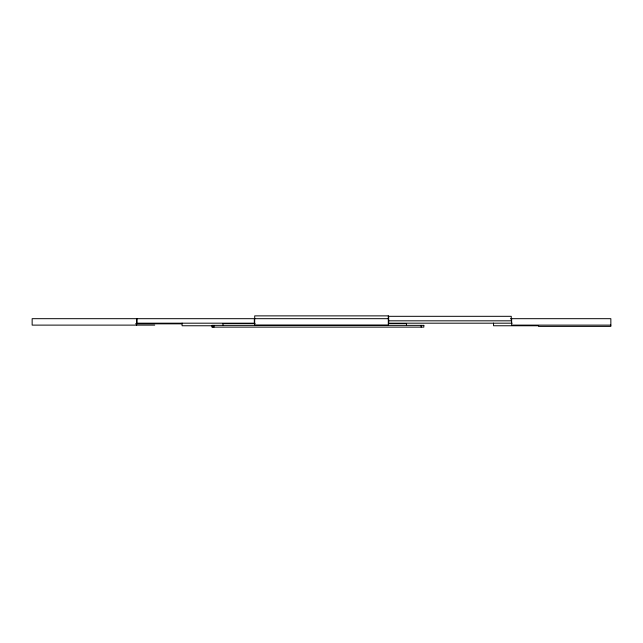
<?xml version="1.0" encoding="UTF-8"?>
<svg xmlns="http://www.w3.org/2000/svg" width="643" height="643" viewBox="0 0 643 643"><rect width="100%" height="100%" fill="white"/><g stroke="black" fill="none" stroke-linecap="round" stroke-linejoin="round"><path stroke-width="0.96" d="M254.7 318.679L388.3 318.679M510.59 318.679L610.85 318.679L610.85 326.403L538.633 326.403M388.685 320.825L511.257 320.825L511.257 316.316L388.685 316.316L388.685 323.188L512.149 323.188M255.07 323.59L222.992 323.59L222.992 325.358M388.42 323.59L406.464 323.59L406.464 325.358M135.536 323.831L181.712 323.831M154.722 325.117L32.15 325.117L32.15 318.679L254.315 318.679L254.315 323.188L137.007 323.188L137.007 318.679M610.85 325.117L511.643 325.117L511.643 318.679M212.19 325.76L182.098 325.76L182.098 323.107M538.657 325.76L493.543 325.76L493.543 323.107M421.141 325.358L421.141 327.126M213.99 325.358L213.99 327.126M212.833 325.358L212.833 327.126M136.621 318.679L136.621 325.117M388.3 315.874L254.7 315.874L254.7 325.117L388.3 325.117L388.3 315.874M423.833 325.358L211.901 325.358L211.901 327.126L423.833 327.126L423.833 325.358"/></g></svg>
